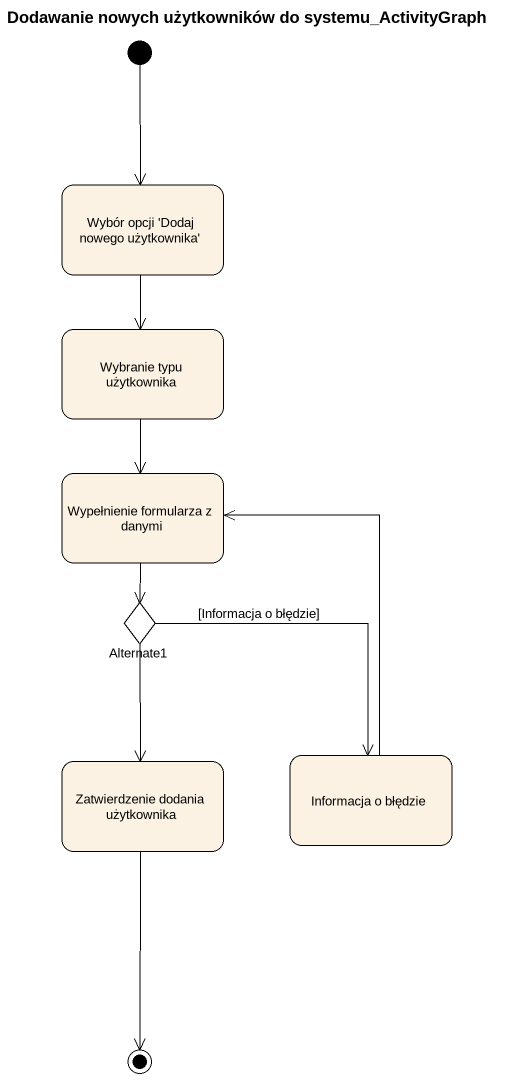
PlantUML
@startuml
title Dodawanie nowych użytkowników do systemu_ActivityGraph
hide empty description
state "Wybór opcji 'Dodaj nowego użytkownika'" as Wybór_opcji_Dodaj_nowego
state "Wybranie typu użytkownika" as Wybranie_typu_użytkownika
state "Wypełnienie formularza z danymi" as Wypełnienie_formularza_z
state Alternate1 <<choice>>
state "Informacja o błędzie" as Informacja_o_błędzie
state "Zatwierdzenie dodania użytkownika" as Zatwierdzenie_dodania
[*] --> Wybór_opcji_Dodaj_nowego
Wybór_opcji_Dodaj_nowego --> Wybranie_typu_użytkownika
Wybranie_typu_użytkownika --> Wypełnienie_formularza_z
Wypełnienie_formularza_z --> Alternate1
Alternate1 --> Informacja_o_błędzie : [Informacja o błędzie]
Alternate1 --> Zatwierdzenie_dodania
Informacja_o_błędzie -up-> Wypełnienie_formularza_z
Zatwierdzenie_dodania --> [*]
@enduml
